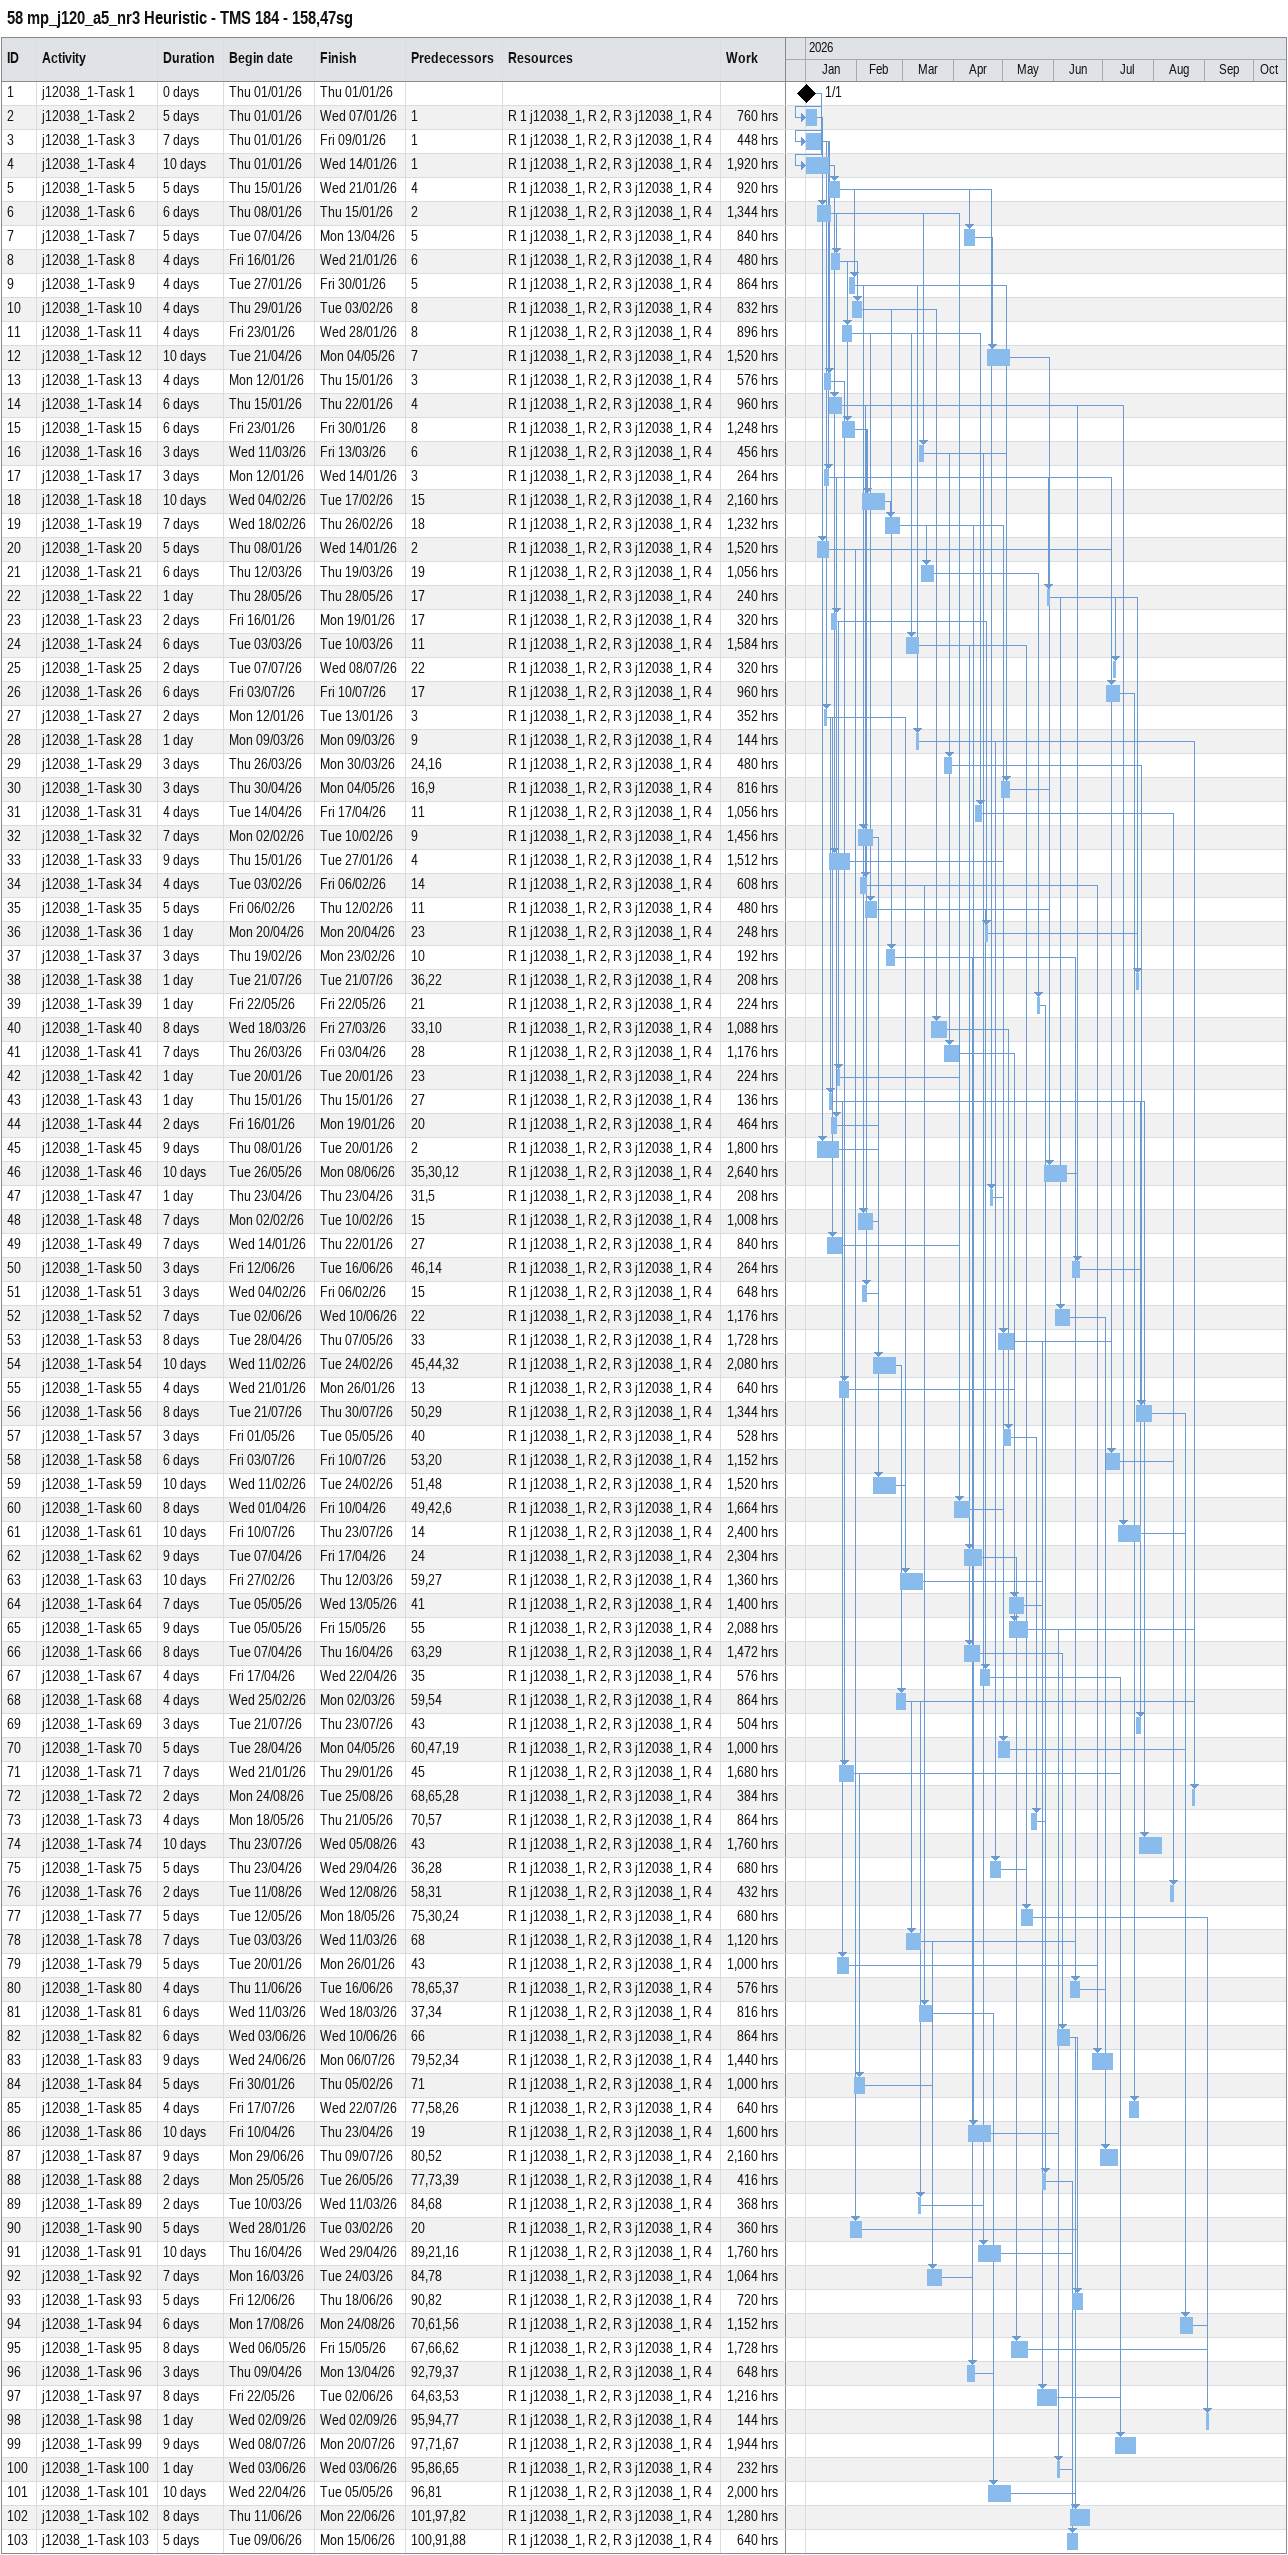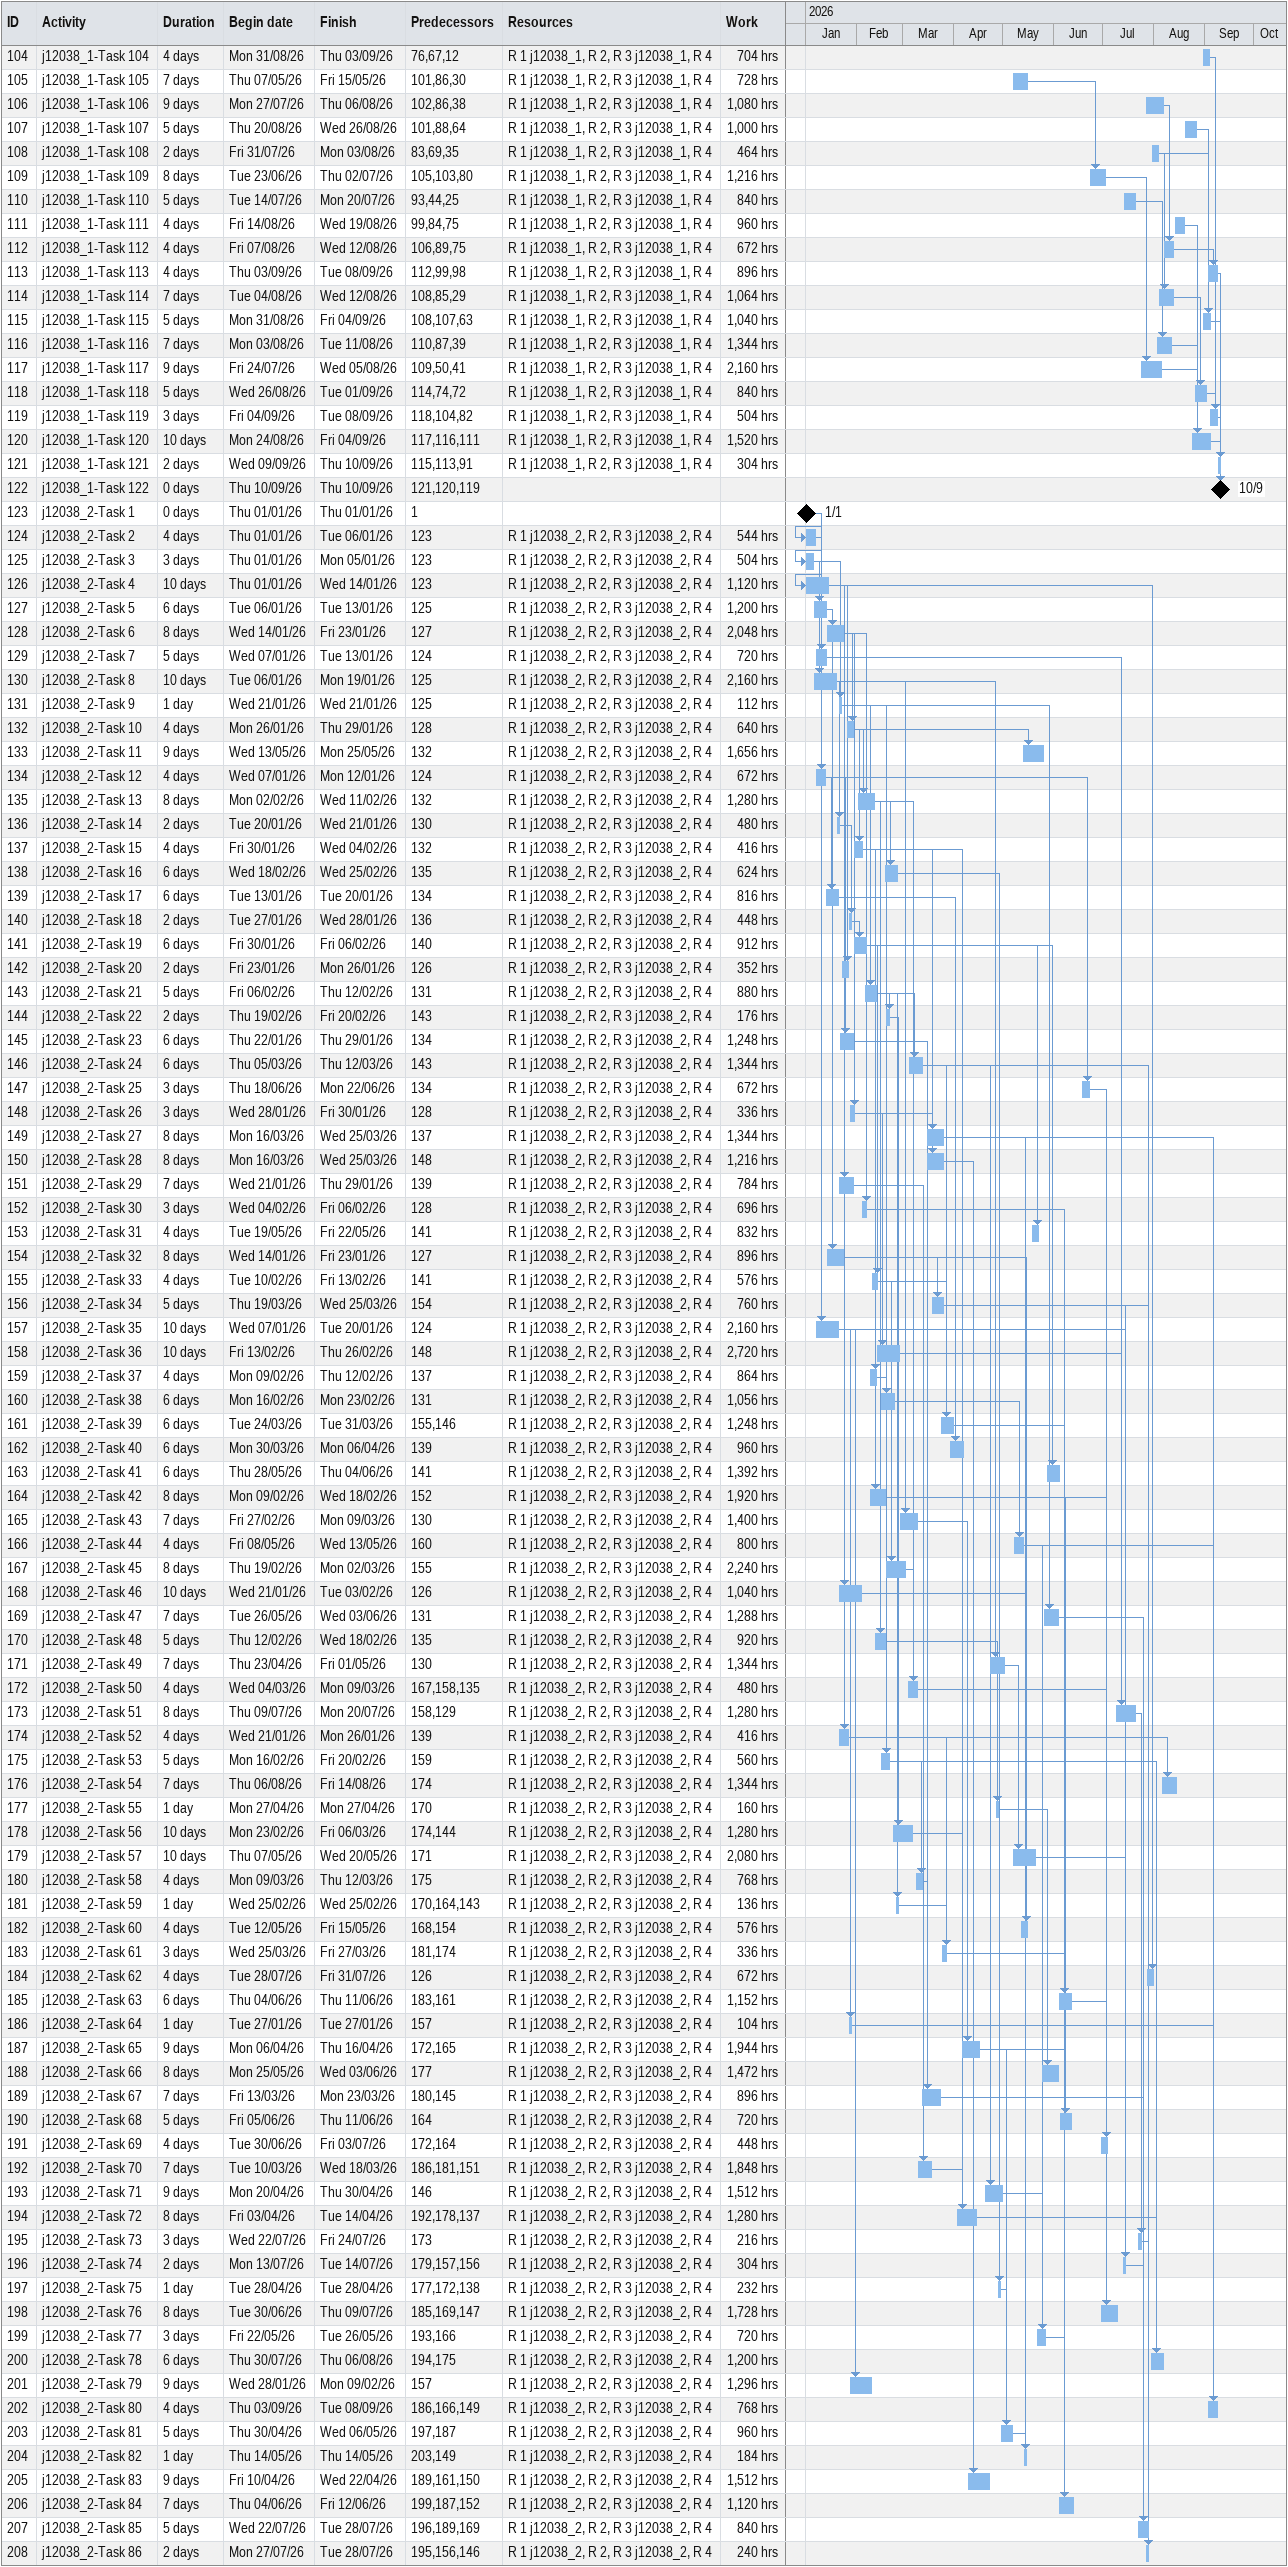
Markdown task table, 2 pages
58 mp_j120_a5_nr3 Heuristic - TMS 184 - 158,47sg

| ID | Task | Duration | Start | Finish | Predecessors | Resources | Work (h) |
|---|---|---|---|---|---|---|---|
| 1 | j12038_1-Task 1 | 0d | 2026-01-01 | 2026-01-01 |  |  |  |
| 2 | j12038_1-Task 2 | 5d | 2026-01-01 | 2026-01-07 | 1 | R 1 j12038_1, R 2, R 3 j12038_1, R 4 | 760 |
| 3 | j12038_1-Task 3 | 7d | 2026-01-01 | 2026-01-09 | 1 | R 1 j12038_1, R 2, R 3 j12038_1, R 4 | 448 |
| 4 | j12038_1-Task 4 | 10d | 2026-01-01 | 2026-01-14 | 1 | R 1 j12038_1, R 2, R 3 j12038_1, R 4 | 1920 |
| 5 | j12038_1-Task 5 | 5d | 2026-01-15 | 2026-01-21 | 4 | R 1 j12038_1, R 2, R 3 j12038_1, R 4 | 920 |
| 6 | j12038_1-Task 6 | 6d | 2026-01-08 | 2026-01-15 | 2 | R 1 j12038_1, R 2, R 3 j12038_1, R 4 | 1344 |
| 7 | j12038_1-Task 7 | 5d | 2026-04-07 | 2026-04-13 | 5 | R 1 j12038_1, R 2, R 3 j12038_1, R 4 | 840 |
| 8 | j12038_1-Task 8 | 4d | 2026-01-16 | 2026-01-21 | 6 | R 1 j12038_1, R 2, R 3 j12038_1, R 4 | 480 |
| 9 | j12038_1-Task 9 | 4d | 2026-01-27 | 2026-01-30 | 5 | R 1 j12038_1, R 2, R 3 j12038_1, R 4 | 864 |
| 10 | j12038_1-Task 10 | 4d | 2026-01-29 | 2026-02-03 | 8 | R 1 j12038_1, R 2, R 3 j12038_1, R 4 | 832 |
| 11 | j12038_1-Task 11 | 4d | 2026-01-23 | 2026-01-28 | 8 | R 1 j12038_1, R 2, R 3 j12038_1, R 4 | 896 |
| 12 | j12038_1-Task 12 | 10d | 2026-04-21 | 2026-05-04 | 7 | R 1 j12038_1, R 2, R 3 j12038_1, R 4 | 1520 |
| 13 | j12038_1-Task 13 | 4d | 2026-01-12 | 2026-01-15 | 3 | R 1 j12038_1, R 2, R 3 j12038_1, R 4 | 576 |
| 14 | j12038_1-Task 14 | 6d | 2026-01-15 | 2026-01-22 | 4 | R 1 j12038_1, R 2, R 3 j12038_1, R 4 | 960 |
| 15 | j12038_1-Task 15 | 6d | 2026-01-23 | 2026-01-30 | 8 | R 1 j12038_1, R 2, R 3 j12038_1, R 4 | 1248 |
| 16 | j12038_1-Task 16 | 3d | 2026-03-11 | 2026-03-13 | 6 | R 1 j12038_1, R 2, R 3 j12038_1, R 4 | 456 |
| 17 | j12038_1-Task 17 | 3d | 2026-01-12 | 2026-01-14 | 3 | R 1 j12038_1, R 2, R 3 j12038_1, R 4 | 264 |
| 18 | j12038_1-Task 18 | 10d | 2026-02-04 | 2026-02-17 | 15 | R 1 j12038_1, R 2, R 3 j12038_1, R 4 | 2160 |
| 19 | j12038_1-Task 19 | 7d | 2026-02-18 | 2026-02-26 | 18 | R 1 j12038_1, R 2, R 3 j12038_1, R 4 | 1232 |
| 20 | j12038_1-Task 20 | 5d | 2026-01-08 | 2026-01-14 | 2 | R 1 j12038_1, R 2, R 3 j12038_1, R 4 | 1520 |
| 21 | j12038_1-Task 21 | 6d | 2026-03-12 | 2026-03-19 | 19 | R 1 j12038_1, R 2, R 3 j12038_1, R 4 | 1056 |
| 22 | j12038_1-Task 22 | 1d | 2026-05-28 | 2026-05-28 | 17 | R 1 j12038_1, R 2, R 3 j12038_1, R 4 | 240 |
| 23 | j12038_1-Task 23 | 2d | 2026-01-16 | 2026-01-19 | 17 | R 1 j12038_1, R 2, R 3 j12038_1, R 4 | 320 |
| 24 | j12038_1-Task 24 | 6d | 2026-03-03 | 2026-03-10 | 11 | R 1 j12038_1, R 2, R 3 j12038_1, R 4 | 1584 |
| 25 | j12038_1-Task 25 | 2d | 2026-07-07 | 2026-07-08 | 22 | R 1 j12038_1, R 2, R 3 j12038_1, R 4 | 320 |
| 26 | j12038_1-Task 26 | 6d | 2026-07-03 | 2026-07-10 | 17 | R 1 j12038_1, R 2, R 3 j12038_1, R 4 | 960 |
| 27 | j12038_1-Task 27 | 2d | 2026-01-12 | 2026-01-13 | 3 | R 1 j12038_1, R 2, R 3 j12038_1, R 4 | 352 |
| 28 | j12038_1-Task 28 | 1d | 2026-03-09 | 2026-03-09 | 9 | R 1 j12038_1, R 2, R 3 j12038_1, R 4 | 144 |
| 29 | j12038_1-Task 29 | 3d | 2026-03-26 | 2026-03-30 | 24, 16 | R 1 j12038_1, R 2, R 3 j12038_1, R 4 | 480 |
| 30 | j12038_1-Task 30 | 3d | 2026-04-30 | 2026-05-04 | 16, 9 | R 1 j12038_1, R 2, R 3 j12038_1, R 4 | 816 |
| 31 | j12038_1-Task 31 | 4d | 2026-04-14 | 2026-04-17 | 11 | R 1 j12038_1, R 2, R 3 j12038_1, R 4 | 1056 |
| 32 | j12038_1-Task 32 | 7d | 2026-02-02 | 2026-02-10 | 9 | R 1 j12038_1, R 2, R 3 j12038_1, R 4 | 1456 |
| 33 | j12038_1-Task 33 | 9d | 2026-01-15 | 2026-01-27 | 4 | R 1 j12038_1, R 2, R 3 j12038_1, R 4 | 1512 |
| 34 | j12038_1-Task 34 | 4d | 2026-02-03 | 2026-02-06 | 14 | R 1 j12038_1, R 2, R 3 j12038_1, R 4 | 608 |
| 35 | j12038_1-Task 35 | 5d | 2026-02-06 | 2026-02-12 | 11 | R 1 j12038_1, R 2, R 3 j12038_1, R 4 | 480 |
| 36 | j12038_1-Task 36 | 1d | 2026-04-20 | 2026-04-20 | 23 | R 1 j12038_1, R 2, R 3 j12038_1, R 4 | 248 |
| 37 | j12038_1-Task 37 | 3d | 2026-02-19 | 2026-02-23 | 10 | R 1 j12038_1, R 2, R 3 j12038_1, R 4 | 192 |
| 38 | j12038_1-Task 38 | 1d | 2026-07-21 | 2026-07-21 | 36, 22 | R 1 j12038_1, R 2, R 3 j12038_1, R 4 | 208 |
| 39 | j12038_1-Task 39 | 1d | 2026-05-22 | 2026-05-22 | 21 | R 1 j12038_1, R 2, R 3 j12038_1, R 4 | 224 |
| 40 | j12038_1-Task 40 | 8d | 2026-03-18 | 2026-03-27 | 33, 10 | R 1 j12038_1, R 2, R 3 j12038_1, R 4 | 1088 |
| 41 | j12038_1-Task 41 | 7d | 2026-03-26 | 2026-04-03 | 28 | R 1 j12038_1, R 2, R 3 j12038_1, R 4 | 1176 |
| 42 | j12038_1-Task 42 | 1d | 2026-01-20 | 2026-01-20 | 23 | R 1 j12038_1, R 2, R 3 j12038_1, R 4 | 224 |
| 43 | j12038_1-Task 43 | 1d | 2026-01-15 | 2026-01-15 | 27 | R 1 j12038_1, R 2, R 3 j12038_1, R 4 | 136 |
| 44 | j12038_1-Task 44 | 2d | 2026-01-16 | 2026-01-19 | 20 | R 1 j12038_1, R 2, R 3 j12038_1, R 4 | 464 |
| 45 | j12038_1-Task 45 | 9d | 2026-01-08 | 2026-01-20 | 2 | R 1 j12038_1, R 2, R 3 j12038_1, R 4 | 1800 |
| 46 | j12038_1-Task 46 | 10d | 2026-05-26 | 2026-06-08 | 35, 30, 12 | R 1 j12038_1, R 2, R 3 j12038_1, R 4 | 2640 |
| 47 | j12038_1-Task 47 | 1d | 2026-04-23 | 2026-04-23 | 31, 5 | R 1 j12038_1, R 2, R 3 j12038_1, R 4 | 208 |
| 48 | j12038_1-Task 48 | 7d | 2026-02-02 | 2026-02-10 | 15 | R 1 j12038_1, R 2, R 3 j12038_1, R 4 | 1008 |
| 49 | j12038_1-Task 49 | 7d | 2026-01-14 | 2026-01-22 | 27 | R 1 j12038_1, R 2, R 3 j12038_1, R 4 | 840 |
| 50 | j12038_1-Task 50 | 3d | 2026-06-12 | 2026-06-16 | 46, 14 | R 1 j12038_1, R 2, R 3 j12038_1, R 4 | 264 |
| 51 | j12038_1-Task 51 | 3d | 2026-02-04 | 2026-02-06 | 15 | R 1 j12038_1, R 2, R 3 j12038_1, R 4 | 648 |
| 52 | j12038_1-Task 52 | 7d | 2026-06-02 | 2026-06-10 | 22 | R 1 j12038_1, R 2, R 3 j12038_1, R 4 | 1176 |
| 53 | j12038_1-Task 53 | 8d | 2026-04-28 | 2026-05-07 | 33 | R 1 j12038_1, R 2, R 3 j12038_1, R 4 | 1728 |
| 54 | j12038_1-Task 54 | 10d | 2026-02-11 | 2026-02-24 | 45, 44, 32 | R 1 j12038_1, R 2, R 3 j12038_1, R 4 | 2080 |
| 55 | j12038_1-Task 55 | 4d | 2026-01-21 | 2026-01-26 | 13 | R 1 j12038_1, R 2, R 3 j12038_1, R 4 | 640 |
| 56 | j12038_1-Task 56 | 8d | 2026-07-21 | 2026-07-30 | 50, 29 | R 1 j12038_1, R 2, R 3 j12038_1, R 4 | 1344 |
| 57 | j12038_1-Task 57 | 3d | 2026-05-01 | 2026-05-05 | 40 | R 1 j12038_1, R 2, R 3 j12038_1, R 4 | 528 |
| 58 | j12038_1-Task 58 | 6d | 2026-07-03 | 2026-07-10 | 53, 20 | R 1 j12038_1, R 2, R 3 j12038_1, R 4 | 1152 |
| 59 | j12038_1-Task 59 | 10d | 2026-02-11 | 2026-02-24 | 51, 48 | R 1 j12038_1, R 2, R 3 j12038_1, R 4 | 1520 |
| 60 | j12038_1-Task 60 | 8d | 2026-04-01 | 2026-04-10 | 49, 42, 6 | R 1 j12038_1, R 2, R 3 j12038_1, R 4 | 1664 |
| 61 | j12038_1-Task 61 | 10d | 2026-07-10 | 2026-07-23 | 14 | R 1 j12038_1, R 2, R 3 j12038_1, R 4 | 2400 |
| 62 | j12038_1-Task 62 | 9d | 2026-04-07 | 2026-04-17 | 24 | R 1 j12038_1, R 2, R 3 j12038_1, R 4 | 2304 |
| 63 | j12038_1-Task 63 | 10d | 2026-02-27 | 2026-03-12 | 59, 27 | R 1 j12038_1, R 2, R 3 j12038_1, R 4 | 1360 |
| 64 | j12038_1-Task 64 | 7d | 2026-05-05 | 2026-05-13 | 41 | R 1 j12038_1, R 2, R 3 j12038_1, R 4 | 1400 |
| 65 | j12038_1-Task 65 | 9d | 2026-05-05 | 2026-05-15 | 55 | R 1 j12038_1, R 2, R 3 j12038_1, R 4 | 2088 |
| 66 | j12038_1-Task 66 | 8d | 2026-04-07 | 2026-04-16 | 63, 29 | R 1 j12038_1, R 2, R 3 j12038_1, R 4 | 1472 |
| 67 | j12038_1-Task 67 | 4d | 2026-04-17 | 2026-04-22 | 35 | R 1 j12038_1, R 2, R 3 j12038_1, R 4 | 576 |
| 68 | j12038_1-Task 68 | 4d | 2026-02-25 | 2026-03-02 | 59, 54 | R 1 j12038_1, R 2, R 3 j12038_1, R 4 | 864 |
| 69 | j12038_1-Task 69 | 3d | 2026-07-21 | 2026-07-23 | 43 | R 1 j12038_1, R 2, R 3 j12038_1, R 4 | 504 |
| 70 | j12038_1-Task 70 | 5d | 2026-04-28 | 2026-05-04 | 60, 47, 19 | R 1 j12038_1, R 2, R 3 j12038_1, R 4 | 1000 |
| 71 | j12038_1-Task 71 | 7d | 2026-01-21 | 2026-01-29 | 45 | R 1 j12038_1, R 2, R 3 j12038_1, R 4 | 1680 |
| 72 | j12038_1-Task 72 | 2d | 2026-08-24 | 2026-08-25 | 68, 65, 28 | R 1 j12038_1, R 2, R 3 j12038_1, R 4 | 384 |
| 73 | j12038_1-Task 73 | 4d | 2026-05-18 | 2026-05-21 | 70, 57 | R 1 j12038_1, R 2, R 3 j12038_1, R 4 | 864 |
| 74 | j12038_1-Task 74 | 10d | 2026-07-23 | 2026-08-05 | 43 | R 1 j12038_1, R 2, R 3 j12038_1, R 4 | 1760 |
| 75 | j12038_1-Task 75 | 5d | 2026-04-23 | 2026-04-29 | 36, 28 | R 1 j12038_1, R 2, R 3 j12038_1, R 4 | 680 |
| 76 | j12038_1-Task 76 | 2d | 2026-08-11 | 2026-08-12 | 58, 31 | R 1 j12038_1, R 2, R 3 j12038_1, R 4 | 432 |
| 77 | j12038_1-Task 77 | 5d | 2026-05-12 | 2026-05-18 | 75, 30, 24 | R 1 j12038_1, R 2, R 3 j12038_1, R 4 | 680 |
| 78 | j12038_1-Task 78 | 7d | 2026-03-03 | 2026-03-11 | 68 | R 1 j12038_1, R 2, R 3 j12038_1, R 4 | 1120 |
| 79 | j12038_1-Task 79 | 5d | 2026-01-20 | 2026-01-26 | 43 | R 1 j12038_1, R 2, R 3 j12038_1, R 4 | 1000 |
| 80 | j12038_1-Task 80 | 4d | 2026-06-11 | 2026-06-16 | 78, 65, 37 | R 1 j12038_1, R 2, R 3 j12038_1, R 4 | 576 |
| 81 | j12038_1-Task 81 | 6d | 2026-03-11 | 2026-03-18 | 37, 34 | R 1 j12038_1, R 2, R 3 j12038_1, R 4 | 816 |
| 82 | j12038_1-Task 82 | 6d | 2026-06-03 | 2026-06-10 | 66 | R 1 j12038_1, R 2, R 3 j12038_1, R 4 | 864 |
| 83 | j12038_1-Task 83 | 9d | 2026-06-24 | 2026-07-06 | 79, 52, 34 | R 1 j12038_1, R 2, R 3 j12038_1, R 4 | 1440 |
| 84 | j12038_1-Task 84 | 5d | 2026-01-30 | 2026-02-05 | 71 | R 1 j12038_1, R 2, R 3 j12038_1, R 4 | 1000 |
| 85 | j12038_1-Task 85 | 4d | 2026-07-17 | 2026-07-22 | 77, 58, 26 | R 1 j12038_1, R 2, R 3 j12038_1, R 4 | 640 |
| 86 | j12038_1-Task 86 | 10d | 2026-04-10 | 2026-04-23 | 19 | R 1 j12038_1, R 2, R 3 j12038_1, R 4 | 1600 |
| 87 | j12038_1-Task 87 | 9d | 2026-06-29 | 2026-07-09 | 80, 52 | R 1 j12038_1, R 2, R 3 j12038_1, R 4 | 2160 |
| 88 | j12038_1-Task 88 | 2d | 2026-05-25 | 2026-05-26 | 77, 73, 39 | R 1 j12038_1, R 2, R 3 j12038_1, R 4 | 416 |
| 89 | j12038_1-Task 89 | 2d | 2026-03-10 | 2026-03-11 | 84, 68 | R 1 j12038_1, R 2, R 3 j12038_1, R 4 | 368 |
| 90 | j12038_1-Task 90 | 5d | 2026-01-28 | 2026-02-03 | 20 | R 1 j12038_1, R 2, R 3 j12038_1, R 4 | 360 |
| 91 | j12038_1-Task 91 | 10d | 2026-04-16 | 2026-04-29 | 89, 21, 16 | R 1 j12038_1, R 2, R 3 j12038_1, R 4 | 1760 |
| 92 | j12038_1-Task 92 | 7d | 2026-03-16 | 2026-03-24 | 84, 78 | R 1 j12038_1, R 2, R 3 j12038_1, R 4 | 1064 |
| 93 | j12038_1-Task 93 | 5d | 2026-06-12 | 2026-06-18 | 90, 82 | R 1 j12038_1, R 2, R 3 j12038_1, R 4 | 720 |
| 94 | j12038_1-Task 94 | 6d | 2026-08-17 | 2026-08-24 | 70, 61, 56 | R 1 j12038_1, R 2, R 3 j12038_1, R 4 | 1152 |
| 95 | j12038_1-Task 95 | 8d | 2026-05-06 | 2026-05-15 | 67, 66, 62 | R 1 j12038_1, R 2, R 3 j12038_1, R 4 | 1728 |
| 96 | j12038_1-Task 96 | 3d | 2026-04-09 | 2026-04-13 | 92, 79, 37 | R 1 j12038_1, R 2, R 3 j12038_1, R 4 | 648 |
| 97 | j12038_1-Task 97 | 8d | 2026-05-22 | 2026-06-02 | 64, 63, 53 | R 1 j12038_1, R 2, R 3 j12038_1, R 4 | 1216 |
| 98 | j12038_1-Task 98 | 1d | 2026-09-02 | 2026-09-02 | 95, 94, 77 | R 1 j12038_1, R 2, R 3 j12038_1, R 4 | 144 |
| 99 | j12038_1-Task 99 | 9d | 2026-07-08 | 2026-07-20 | 97, 71, 67 | R 1 j12038_1, R 2, R 3 j12038_1, R 4 | 1944 |
| 100 | j12038_1-Task 100 | 1d | 2026-06-03 | 2026-06-03 | 95, 86, 65 | R 1 j12038_1, R 2, R 3 j12038_1, R 4 | 232 |
| 101 | j12038_1-Task 101 | 10d | 2026-04-22 | 2026-05-05 | 96, 81 | R 1 j12038_1, R 2, R 3 j12038_1, R 4 | 2000 |
| 102 | j12038_1-Task 102 | 8d | 2026-06-11 | 2026-06-22 | 101, 97, 82 | R 1 j12038_1, R 2, R 3 j12038_1, R 4 | 1280 |
| 103 | j12038_1-Task 103 | 5d | 2026-06-09 | 2026-06-15 | 100, 91, 88 | R 1 j12038_1, R 2, R 3 j12038_1, R 4 | 640 |
| 104 | j12038_1-Task 104 | 4d | 2026-08-31 | 2026-09-03 | 76, 67, 12 | R 1 j12038_1, R 2, R 3 j12038_1, R 4 | 704 |
| 105 | j12038_1-Task 105 | 7d | 2026-05-07 | 2026-05-15 | 101, 86, 30 | R 1 j12038_1, R 2, R 3 j12038_1, R 4 | 728 |
| 106 | j12038_1-Task 106 | 9d | 2026-07-27 | 2026-08-06 | 102, 86, 38 | R 1 j12038_1, R 2, R 3 j12038_1, R 4 | 1080 |
| 107 | j12038_1-Task 107 | 5d | 2026-08-20 | 2026-08-26 | 101, 88, 64 | R 1 j12038_1, R 2, R 3 j12038_1, R 4 | 1000 |
| 108 | j12038_1-Task 108 | 2d | 2026-07-31 | 2026-08-03 | 83, 69, 35 | R 1 j12038_1, R 2, R 3 j12038_1, R 4 | 464 |
| 109 | j12038_1-Task 109 | 8d | 2026-06-23 | 2026-07-02 | 105, 103, 80 | R 1 j12038_1, R 2, R 3 j12038_1, R 4 | 1216 |
| 110 | j12038_1-Task 110 | 5d | 2026-07-14 | 2026-07-20 | 93, 44, 25 | R 1 j12038_1, R 2, R 3 j12038_1, R 4 | 840 |
| 111 | j12038_1-Task 111 | 4d | 2026-08-14 | 2026-08-19 | 99, 84, 75 | R 1 j12038_1, R 2, R 3 j12038_1, R 4 | 960 |
| 112 | j12038_1-Task 112 | 4d | 2026-08-07 | 2026-08-12 | 106, 89, 75 | R 1 j12038_1, R 2, R 3 j12038_1, R 4 | 672 |
| 113 | j12038_1-Task 113 | 4d | 2026-09-03 | 2026-09-08 | 112, 99, 98 | R 1 j12038_1, R 2, R 3 j12038_1, R 4 | 896 |
| 114 | j12038_1-Task 114 | 7d | 2026-08-04 | 2026-08-12 | 108, 85, 29 | R 1 j12038_1, R 2, R 3 j12038_1, R 4 | 1064 |
| 115 | j12038_1-Task 115 | 5d | 2026-08-31 | 2026-09-04 | 108, 107, 63 | R 1 j12038_1, R 2, R 3 j12038_1, R 4 | 1040 |
| 116 | j12038_1-Task 116 | 7d | 2026-08-03 | 2026-08-11 | 110, 87, 39 | R 1 j12038_1, R 2, R 3 j12038_1, R 4 | 1344 |
| 117 | j12038_1-Task 117 | 9d | 2026-07-24 | 2026-08-05 | 109, 50, 41 | R 1 j12038_1, R 2, R 3 j12038_1, R 4 | 2160 |
| 118 | j12038_1-Task 118 | 5d | 2026-08-26 | 2026-09-01 | 114, 74, 72 | R 1 j12038_1, R 2, R 3 j12038_1, R 4 | 840 |
| 119 | j12038_1-Task 119 | 3d | 2026-09-04 | 2026-09-08 | 118, 104, 82 | R 1 j12038_1, R 2, R 3 j12038_1, R 4 | 504 |
| 120 | j12038_1-Task 120 | 10d | 2026-08-24 | 2026-09-04 | 117, 116, 111 | R 1 j12038_1, R 2, R 3 j12038_1, R 4 | 1520 |
| 121 | j12038_1-Task 121 | 2d | 2026-09-09 | 2026-09-10 | 115, 113, 91 | R 1 j12038_1, R 2, R 3 j12038_1, R 4 | 304 |
| 122 | j12038_1-Task 122 | 0d | 2026-09-10 | 2026-09-10 | 121, 120, 119 |  |  |
| 123 | j12038_2-Task 1 | 0d | 2026-01-01 | 2026-01-01 | 1 |  |  |
| 124 | j12038_2-Task 2 | 4d | 2026-01-01 | 2026-01-06 | 123 | R 1 j12038_2, R 2, R 3 j12038_2, R 4 | 544 |
| 125 | j12038_2-Task 3 | 3d | 2026-01-01 | 2026-01-05 | 123 | R 1 j12038_2, R 2, R 3 j12038_2, R 4 | 504 |
| 126 | j12038_2-Task 4 | 10d | 2026-01-01 | 2026-01-14 | 123 | R 1 j12038_2, R 2, R 3 j12038_2, R 4 | 1120 |
| 127 | j12038_2-Task 5 | 6d | 2026-01-06 | 2026-01-13 | 125 | R 1 j12038_2, R 2, R 3 j12038_2, R 4 | 1200 |
| 128 | j12038_2-Task 6 | 8d | 2026-01-14 | 2026-01-23 | 127 | R 1 j12038_2, R 2, R 3 j12038_2, R 4 | 2048 |
| 129 | j12038_2-Task 7 | 5d | 2026-01-07 | 2026-01-13 | 124 | R 1 j12038_2, R 2, R 3 j12038_2, R 4 | 720 |
| 130 | j12038_2-Task 8 | 10d | 2026-01-06 | 2026-01-19 | 125 | R 1 j12038_2, R 2, R 3 j12038_2, R 4 | 2160 |
| 131 | j12038_2-Task 9 | 1d | 2026-01-21 | 2026-01-21 | 125 | R 1 j12038_2, R 2, R 3 j12038_2, R 4 | 112 |
| 132 | j12038_2-Task 10 | 4d | 2026-01-26 | 2026-01-29 | 128 | R 1 j12038_2, R 2, R 3 j12038_2, R 4 | 640 |
| 133 | j12038_2-Task 11 | 9d | 2026-05-13 | 2026-05-25 | 132 | R 1 j12038_2, R 2, R 3 j12038_2, R 4 | 1656 |
| 134 | j12038_2-Task 12 | 4d | 2026-01-07 | 2026-01-12 | 124 | R 1 j12038_2, R 2, R 3 j12038_2, R 4 | 672 |
| 135 | j12038_2-Task 13 | 8d | 2026-02-02 | 2026-02-11 | 132 | R 1 j12038_2, R 2, R 3 j12038_2, R 4 | 1280 |
| 136 | j12038_2-Task 14 | 2d | 2026-01-20 | 2026-01-21 | 130 | R 1 j12038_2, R 2, R 3 j12038_2, R 4 | 480 |
| 137 | j12038_2-Task 15 | 4d | 2026-01-30 | 2026-02-04 | 132 | R 1 j12038_2, R 2, R 3 j12038_2, R 4 | 416 |
| 138 | j12038_2-Task 16 | 6d | 2026-02-18 | 2026-02-25 | 135 | R 1 j12038_2, R 2, R 3 j12038_2, R 4 | 624 |
| 139 | j12038_2-Task 17 | 6d | 2026-01-13 | 2026-01-20 | 134 | R 1 j12038_2, R 2, R 3 j12038_2, R 4 | 816 |
| 140 | j12038_2-Task 18 | 2d | 2026-01-27 | 2026-01-28 | 136 | R 1 j12038_2, R 2, R 3 j12038_2, R 4 | 448 |
| 141 | j12038_2-Task 19 | 6d | 2026-01-30 | 2026-02-06 | 140 | R 1 j12038_2, R 2, R 3 j12038_2, R 4 | 912 |
| 142 | j12038_2-Task 20 | 2d | 2026-01-23 | 2026-01-26 | 126 | R 1 j12038_2, R 2, R 3 j12038_2, R 4 | 352 |
| 143 | j12038_2-Task 21 | 5d | 2026-02-06 | 2026-02-12 | 131 | R 1 j12038_2, R 2, R 3 j12038_2, R 4 | 880 |
| 144 | j12038_2-Task 22 | 2d | 2026-02-19 | 2026-02-20 | 143 | R 1 j12038_2, R 2, R 3 j12038_2, R 4 | 176 |
| 145 | j12038_2-Task 23 | 6d | 2026-01-22 | 2026-01-29 | 134 | R 1 j12038_2, R 2, R 3 j12038_2, R 4 | 1248 |
| 146 | j12038_2-Task 24 | 6d | 2026-03-05 | 2026-03-12 | 143 | R 1 j12038_2, R 2, R 3 j12038_2, R 4 | 1344 |
| 147 | j12038_2-Task 25 | 3d | 2026-06-18 | 2026-06-22 | 134 | R 1 j12038_2, R 2, R 3 j12038_2, R 4 | 672 |
| 148 | j12038_2-Task 26 | 3d | 2026-01-28 | 2026-01-30 | 128 | R 1 j12038_2, R 2, R 3 j12038_2, R 4 | 336 |
| 149 | j12038_2-Task 27 | 8d | 2026-03-16 | 2026-03-25 | 137 | R 1 j12038_2, R 2, R 3 j12038_2, R 4 | 1344 |
| 150 | j12038_2-Task 28 | 8d | 2026-03-16 | 2026-03-25 | 148 | R 1 j12038_2, R 2, R 3 j12038_2, R 4 | 1216 |
| 151 | j12038_2-Task 29 | 7d | 2026-01-21 | 2026-01-29 | 139 | R 1 j12038_2, R 2, R 3 j12038_2, R 4 | 784 |
| 152 | j12038_2-Task 30 | 3d | 2026-02-04 | 2026-02-06 | 128 | R 1 j12038_2, R 2, R 3 j12038_2, R 4 | 696 |
| 153 | j12038_2-Task 31 | 4d | 2026-05-19 | 2026-05-22 | 141 | R 1 j12038_2, R 2, R 3 j12038_2, R 4 | 832 |
| 154 | j12038_2-Task 32 | 8d | 2026-01-14 | 2026-01-23 | 127 | R 1 j12038_2, R 2, R 3 j12038_2, R 4 | 896 |
| 155 | j12038_2-Task 33 | 4d | 2026-02-10 | 2026-02-13 | 141 | R 1 j12038_2, R 2, R 3 j12038_2, R 4 | 576 |
| 156 | j12038_2-Task 34 | 5d | 2026-03-19 | 2026-03-25 | 154 | R 1 j12038_2, R 2, R 3 j12038_2, R 4 | 760 |
| 157 | j12038_2-Task 35 | 10d | 2026-01-07 | 2026-01-20 | 124 | R 1 j12038_2, R 2, R 3 j12038_2, R 4 | 2160 |
| 158 | j12038_2-Task 36 | 10d | 2026-02-13 | 2026-02-26 | 148 | R 1 j12038_2, R 2, R 3 j12038_2, R 4 | 2720 |
| 159 | j12038_2-Task 37 | 4d | 2026-02-09 | 2026-02-12 | 137 | R 1 j12038_2, R 2, R 3 j12038_2, R 4 | 864 |
| 160 | j12038_2-Task 38 | 6d | 2026-02-16 | 2026-02-23 | 131 | R 1 j12038_2, R 2, R 3 j12038_2, R 4 | 1056 |
| 161 | j12038_2-Task 39 | 6d | 2026-03-24 | 2026-03-31 | 155, 146 | R 1 j12038_2, R 2, R 3 j12038_2, R 4 | 1248 |
| 162 | j12038_2-Task 40 | 6d | 2026-03-30 | 2026-04-06 | 139 | R 1 j12038_2, R 2, R 3 j12038_2, R 4 | 960 |
| 163 | j12038_2-Task 41 | 6d | 2026-05-28 | 2026-06-04 | 141 | R 1 j12038_2, R 2, R 3 j12038_2, R 4 | 1392 |
| 164 | j12038_2-Task 42 | 8d | 2026-02-09 | 2026-02-18 | 152 | R 1 j12038_2, R 2, R 3 j12038_2, R 4 | 1920 |
| 165 | j12038_2-Task 43 | 7d | 2026-02-27 | 2026-03-09 | 130 | R 1 j12038_2, R 2, R 3 j12038_2, R 4 | 1400 |
| 166 | j12038_2-Task 44 | 4d | 2026-05-08 | 2026-05-13 | 160 | R 1 j12038_2, R 2, R 3 j12038_2, R 4 | 800 |
| 167 | j12038_2-Task 45 | 8d | 2026-02-19 | 2026-03-02 | 155 | R 1 j12038_2, R 2, R 3 j12038_2, R 4 | 2240 |
| 168 | j12038_2-Task 46 | 10d | 2026-01-21 | 2026-02-03 | 126 | R 1 j12038_2, R 2, R 3 j12038_2, R 4 | 1040 |
| 169 | j12038_2-Task 47 | 7d | 2026-05-26 | 2026-06-03 | 131 | R 1 j12038_2, R 2, R 3 j12038_2, R 4 | 1288 |
| 170 | j12038_2-Task 48 | 5d | 2026-02-12 | 2026-02-18 | 135 | R 1 j12038_2, R 2, R 3 j12038_2, R 4 | 920 |
| 171 | j12038_2-Task 49 | 7d | 2026-04-23 | 2026-05-01 | 130 | R 1 j12038_2, R 2, R 3 j12038_2, R 4 | 1344 |
| 172 | j12038_2-Task 50 | 4d | 2026-03-04 | 2026-03-09 | 167, 158, 135 | R 1 j12038_2, R 2, R 3 j12038_2, R 4 | 480 |
| 173 | j12038_2-Task 51 | 8d | 2026-07-09 | 2026-07-20 | 158, 129 | R 1 j12038_2, R 2, R 3 j12038_2, R 4 | 1280 |
| 174 | j12038_2-Task 52 | 4d | 2026-01-21 | 2026-01-26 | 139 | R 1 j12038_2, R 2, R 3 j12038_2, R 4 | 416 |
| 175 | j12038_2-Task 53 | 5d | 2026-02-16 | 2026-02-20 | 159 | R 1 j12038_2, R 2, R 3 j12038_2, R 4 | 560 |
| 176 | j12038_2-Task 54 | 7d | 2026-08-06 | 2026-08-14 | 174 | R 1 j12038_2, R 2, R 3 j12038_2, R 4 | 1344 |
| 177 | j12038_2-Task 55 | 1d | 2026-04-27 | 2026-04-27 | 170 | R 1 j12038_2, R 2, R 3 j12038_2, R 4 | 160 |
| 178 | j12038_2-Task 56 | 10d | 2026-02-23 | 2026-03-06 | 174, 144 | R 1 j12038_2, R 2, R 3 j12038_2, R 4 | 1280 |
| 179 | j12038_2-Task 57 | 10d | 2026-05-07 | 2026-05-20 | 171 | R 1 j12038_2, R 2, R 3 j12038_2, R 4 | 2080 |
| 180 | j12038_2-Task 58 | 4d | 2026-03-09 | 2026-03-12 | 175 | R 1 j12038_2, R 2, R 3 j12038_2, R 4 | 768 |
| 181 | j12038_2-Task 59 | 1d | 2026-02-25 | 2026-02-25 | 170, 164, 143 | R 1 j12038_2, R 2, R 3 j12038_2, R 4 | 136 |
| 182 | j12038_2-Task 60 | 4d | 2026-05-12 | 2026-05-15 | 168, 154 | R 1 j12038_2, R 2, R 3 j12038_2, R 4 | 576 |
| 183 | j12038_2-Task 61 | 3d | 2026-03-25 | 2026-03-27 | 181, 174 | R 1 j12038_2, R 2, R 3 j12038_2, R 4 | 336 |
| 184 | j12038_2-Task 62 | 4d | 2026-07-28 | 2026-07-31 | 126 | R 1 j12038_2, R 2, R 3 j12038_2, R 4 | 672 |
| 185 | j12038_2-Task 63 | 6d | 2026-06-04 | 2026-06-11 | 183, 161 | R 1 j12038_2, R 2, R 3 j12038_2, R 4 | 1152 |
| 186 | j12038_2-Task 64 | 1d | 2026-01-27 | 2026-01-27 | 157 | R 1 j12038_2, R 2, R 3 j12038_2, R 4 | 104 |
| 187 | j12038_2-Task 65 | 9d | 2026-04-06 | 2026-04-16 | 172, 165 | R 1 j12038_2, R 2, R 3 j12038_2, R 4 | 1944 |
| 188 | j12038_2-Task 66 | 8d | 2026-05-25 | 2026-06-03 | 177 | R 1 j12038_2, R 2, R 3 j12038_2, R 4 | 1472 |
| 189 | j12038_2-Task 67 | 7d | 2026-03-13 | 2026-03-23 | 180, 145 | R 1 j12038_2, R 2, R 3 j12038_2, R 4 | 896 |
| 190 | j12038_2-Task 68 | 5d | 2026-06-05 | 2026-06-11 | 164 | R 1 j12038_2, R 2, R 3 j12038_2, R 4 | 720 |
| 191 | j12038_2-Task 69 | 4d | 2026-06-30 | 2026-07-03 | 172, 164 | R 1 j12038_2, R 2, R 3 j12038_2, R 4 | 448 |
| 192 | j12038_2-Task 70 | 7d | 2026-03-10 | 2026-03-18 | 186, 181, 151 | R 1 j12038_2, R 2, R 3 j12038_2, R 4 | 1848 |
| 193 | j12038_2-Task 71 | 9d | 2026-04-20 | 2026-04-30 | 146 | R 1 j12038_2, R 2, R 3 j12038_2, R 4 | 1512 |
| 194 | j12038_2-Task 72 | 8d | 2026-04-03 | 2026-04-14 | 192, 178, 137 | R 1 j12038_2, R 2, R 3 j12038_2, R 4 | 1280 |
| 195 | j12038_2-Task 73 | 3d | 2026-07-22 | 2026-07-24 | 173 | R 1 j12038_2, R 2, R 3 j12038_2, R 4 | 216 |
| 196 | j12038_2-Task 74 | 2d | 2026-07-13 | 2026-07-14 | 179, 157, 156 | R 1 j12038_2, R 2, R 3 j12038_2, R 4 | 304 |
| 197 | j12038_2-Task 75 | 1d | 2026-04-28 | 2026-04-28 | 177, 172, 138 | R 1 j12038_2, R 2, R 3 j12038_2, R 4 | 232 |
| 198 | j12038_2-Task 76 | 8d | 2026-06-30 | 2026-07-09 | 185, 169, 147 | R 1 j12038_2, R 2, R 3 j12038_2, R 4 | 1728 |
| 199 | j12038_2-Task 77 | 3d | 2026-05-22 | 2026-05-26 | 193, 166 | R 1 j12038_2, R 2, R 3 j12038_2, R 4 | 720 |
| 200 | j12038_2-Task 78 | 6d | 2026-07-30 | 2026-08-06 | 194, 175 | R 1 j12038_2, R 2, R 3 j12038_2, R 4 | 1200 |
| 201 | j12038_2-Task 79 | 9d | 2026-01-28 | 2026-02-09 | 157 | R 1 j12038_2, R 2, R 3 j12038_2, R 4 | 1296 |
| 202 | j12038_2-Task 80 | 4d | 2026-09-03 | 2026-09-08 | 186, 166, 149 | R 1 j12038_2, R 2, R 3 j12038_2, R 4 | 768 |
| 203 | j12038_2-Task 81 | 5d | 2026-04-30 | 2026-05-06 | 197, 187 | R 1 j12038_2, R 2, R 3 j12038_2, R 4 | 960 |
| 204 | j12038_2-Task 82 | 1d | 2026-05-14 | 2026-05-14 | 203, 149 | R 1 j12038_2, R 2, R 3 j12038_2, R 4 | 184 |
| 205 | j12038_2-Task 83 | 9d | 2026-04-10 | 2026-04-22 | 189, 161, 150 | R 1 j12038_2, R 2, R 3 j12038_2, R 4 | 1512 |
| 206 | j12038_2-Task 84 | 7d | 2026-06-04 | 2026-06-12 | 199, 187, 152 | R 1 j12038_2, R 2, R 3 j12038_2, R 4 | 1120 |
| 207 | j12038_2-Task 85 | 5d | 2026-07-22 | 2026-07-28 | 196, 189, 169 | R 1 j12038_2, R 2, R 3 j12038_2, R 4 | 840 |
| 208 | j12038_2-Task 86 | 2d | 2026-07-27 | 2026-07-28 | 195, 156, 146 | R 1 j12038_2, R 2, R 3 j12038_2, R 4 | 240 |
